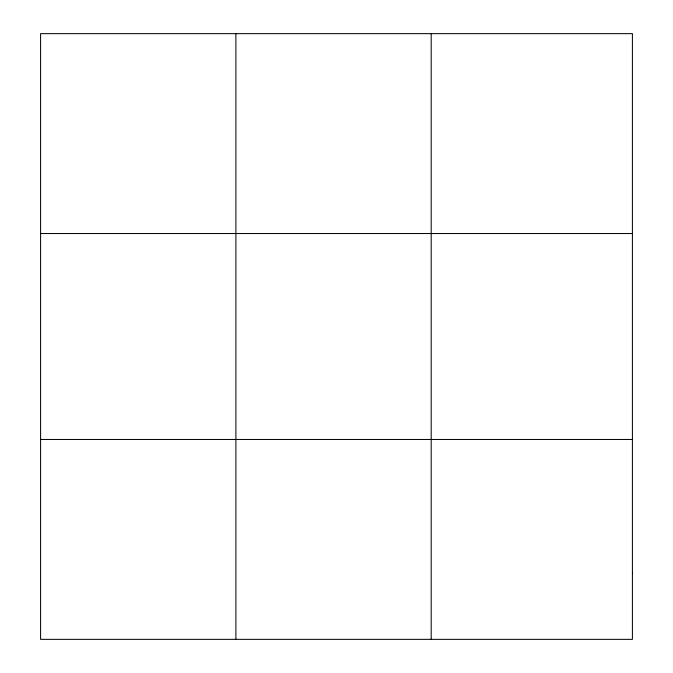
<?xml version="1.0" encoding="UTF-8"?>
<svg xmlns="http://www.w3.org/2000/svg" width="673" height="673" viewBox="0 0 673 673"><rect width="100%" height="100%" fill="white"/><g stroke="black" fill="none" stroke-linecap="round" stroke-linejoin="round"><path stroke-width="1.01" d="M235.895 33.65L235.895 639.35M431.191 33.65L431.191 639.35M40.59 233.531L632.41 233.531M40.59 439.469L632.41 439.469M632.41 572.723L632.41 639.35L40.59 639.35L40.59 33.65L632.41 33.65L632.41 572.723"/></g></svg>
